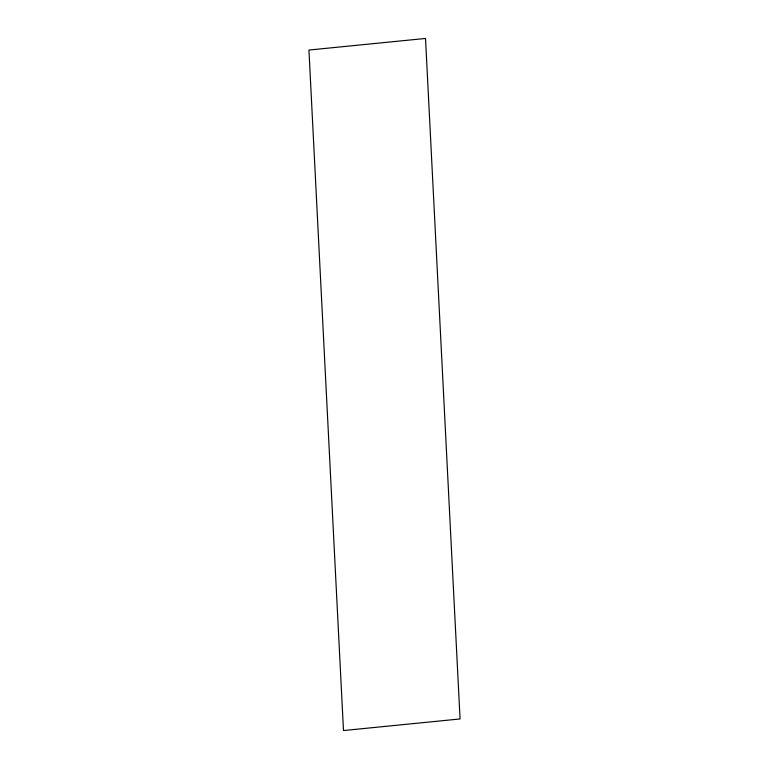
<?xml version="1.0" encoding="UTF-8"?>
<svg xmlns="http://www.w3.org/2000/svg" width="769" height="769" viewBox="0 0 769 769"><rect width="100%" height="100%" fill="white"/><g stroke="black" fill="none" stroke-linecap="round" stroke-linejoin="round"><path stroke-width="1.15" d="M425.517 38.45L308.936 50.043L343.483 730.55L460.064 718.957L425.517 38.45"/></g></svg>
